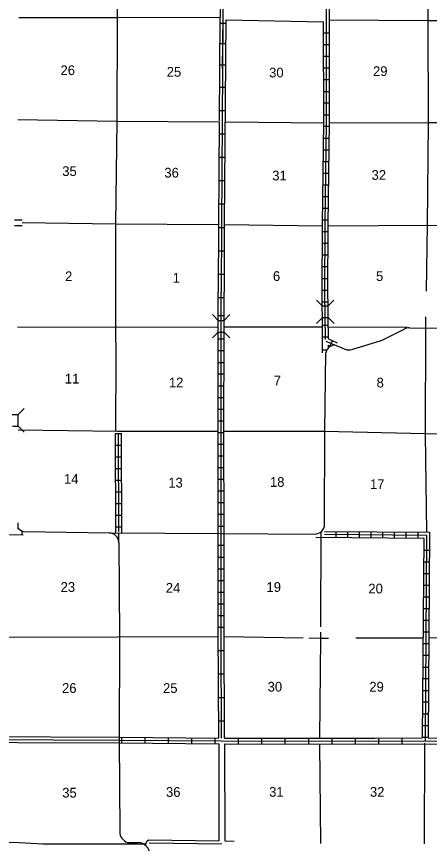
# Model space of a CAD drawing. Extents: x 1356832 to 1861225, y 15916437 to 16327402.
# Drawn here: x 1580170 to 1601372, y 16183362 to 16225798 of the extents above; entities that cross this region are included whole.
import ezdxf

# ---------------------------------------------------------------- set-up
doc = ezdxf.new("R2010")
doc.units = 0
for name, color, linetype in [('L11', 7, 'Continuous'), ('L13', 7, 'Continuous'), ('L14', 7, 'Continuous'), ('L18', 7, 'Continuous'), ('L4', 7, 'Continuous'), ('L8', 7, 'Continuous'), ('L9', 7, 'Continuous')]:
    doc.layers.add(name, color=color, linetype=linetype)

msp = doc.modelspace()

# ---------------------------------------------------------------- linework, layer by layer
at = {"layer": 'L11'}
for p, q in [((1590918, 16225629), (1595934, 16225518)), ((1590554, 16188468), (1590559, 16183489)), ((1590850, 16188468), (1590860, 16183489)), ((1586942, 16183547), (1590559, 16183489)), ((1590860, 16183489), (1591350, 16183485))]:
    msp.add_line(p, q, dxfattribs=at)
for points in [[(1574870, 16188870), (1585433, 16188822)], [(1575021, 16188568), (1585434, 16188521)], [(1586806, 16183250), (1586819, 16183394), (1586881, 16183495), (1586942, 16183547)]]:
    msp.add_lwpolyline(points, dxfattribs=at)
at = {"layer": 'L13'}
for p, q in [((1595786, 16194477), (1595818, 16199361)), ((1590828, 16193980), (1594894, 16193922)), ((1595174, 16193912), (1595776, 16193901)), ((1595749, 16188764), (1595786, 16193927)), ((1595776, 16193901), (1596182, 16193901)), ((1595786, 16193927), (1595786, 16194213)), ((1597587, 16193912), (1601045, 16193922)), ((1601335, 16193922), (1606298, 16193927)), ((1595786, 16183362), (1595749, 16188463)), ((1601124, 16188505), (1601103, 16183346))]:
    msp.add_line(p, q, dxfattribs=at)
for points in [[(1585359, 16230972), (1585343, 16225719), (1585327, 16220444), (1585253, 16215169), (1585253, 16209847), (1585269, 16208310), (1585258, 16204519)], [(1601293, 16230846), (1601293, 16225571), (1601309, 16220322), (1601251, 16215095), (1601203, 16211711)], [(1580281, 16225745), (1585353, 16225745), (1590617, 16225761)], [(1596235, 16225634), (1601309, 16225587), (1606610, 16225587), (1611784, 16225597)], [(1580245, 16220510), (1585316, 16220428), (1590575, 16220402)], [(1590876, 16220402), (1595945, 16220338)], [(1596240, 16220338), (1601309, 16220359), (1603889, 16220352)], [(1580466, 16215231), (1585258, 16215153), (1590533, 16215127)], [(1590834, 16215127), (1595876, 16215063)], [(1596177, 16215063), (1601309, 16215085), (1606557, 16215069), (1611768, 16215069)], [(1601177, 16210380), (1601166, 16209752), (1601151, 16204356), (1601219, 16199355)], [(1580218, 16209878), (1585253, 16209852), (1590517, 16209878)], [(1590834, 16209878), (1595876, 16209868)], [(1596177, 16209868), (1600227, 16209863)], [(1580250, 16204585), (1585353, 16204514), (1590517, 16204519)], [(1590818, 16204519), (1595945, 16204514), (1601161, 16204392), (1606436, 16204387), (1611742, 16204356)], [(1574827, 16194014), (1580042, 16193943), (1585343, 16193959), (1590528, 16193980)], [(1576562, 16183394), (1580000, 16183420), (1581525, 16183351), (1586815, 16183351)]]:
    msp.add_lwpolyline(points, dxfattribs=at)
at = {"layer": 'L18'}
for p, q in [((1595865, 16210956), (1595570, 16211246)), ((1595865, 16210956), (1596166, 16210956)), ((1595876, 16210354), (1595865, 16210956)), ((1596166, 16210956), (1596467, 16211251)), ((1596177, 16210354), (1596166, 16210956)), ((1590528, 16210201), (1590227, 16210501)), ((1590828, 16210201), (1591124, 16210501)), ((1590528, 16210201), (1590828, 16210201)), ((1590528, 16209604), (1590528, 16210201)), ((1590828, 16209604), (1590828, 16210201)), ((1595876, 16210354), (1595575, 16210042)), ((1595876, 16210354), (1596177, 16210354)), ((1596177, 16210354), (1596478, 16210053)), ((1590528, 16209604), (1590227, 16209303)), ((1590528, 16209604), (1590828, 16209604)), ((1590828, 16209604), (1591124, 16209303)), ((1579952, 16205380), (1580253, 16205380)), ((1580253, 16205380), (1580554, 16205676)), ((1580258, 16204778), (1580253, 16205380)), ((1579963, 16204778), (1580258, 16204778)), ((1580258, 16204778), (1580559, 16204477))]:
    msp.add_line(p, q, dxfattribs=at)
at = {"layer": 'L4'}
for p, q in [((1599018, 16209218), (1600068, 16209752)), ((1600353, 16209820), (1609028, 16209731)), ((1596581, 16208921), (1597159, 16208685)), ((1597434, 16208727), (1598849, 16209155)), ((1580515, 16199377), (1584926, 16199303)), ((1585421, 16198805), (1585422, 16199299)), ((1585871, 16183410), (1586414, 16183404))]:
    msp.add_line(p, q, dxfattribs=at)
for points in [[(1595987, 16199735), (1596008, 16204561), (1596051, 16208548)], [(1584926, 16199303), (1590675, 16199260), (1595485, 16199234)], [(1585421, 16198805), (1585454, 16193996), (1585432, 16188668), (1585469, 16183969)]]:
    msp.add_lwpolyline(points, dxfattribs=at)
for centre, radius, start, end in [((1600343, 16209230), 600, 89.5047, 117.4715), ((1598586, 16210120), 1000, 285.8145, 295.5721), ((1596507, 16208464), 463, 80.697, 169.6283), ((1597147, 16209686), 1000, 270.8207, 286.7224), ((1580722, 16199993), 650, 223.5872, 251.3992), ((1595487, 16199740), 500, 269.7182, 359.5881), ((1584921, 16198800), 500, 0.6069, 89.0582), ((1586068, 16183977), 600, 180.5337, 250.9216), ((1586403, 16182807), 597, 359.0529, 89.0091)]:
    msp.add_arc(centre, radius, start, end, dxfattribs=at)
at = {"layer": 'L8'}
for p, q in [((1595934, 16224964), (1596235, 16224964)), ((1595934, 16224362), (1596235, 16224362)), ((1595934, 16223760), (1596235, 16223760)), ((1595934, 16223163), (1596235, 16223163)), ((1595945, 16222561), (1596240, 16222561)), ((1595945, 16221959), (1596240, 16221959)), ((1595945, 16221363), (1596240, 16221363)), ((1595945, 16220761), (1596240, 16220761)), ((1595945, 16220164), (1596240, 16220164)), ((1595934, 16219562), (1596235, 16219562)), ((1595929, 16218960), (1596224, 16218960)), ((1595918, 16218363), (1596219, 16218363)), ((1595908, 16217762), (1596209, 16217762)), ((1595902, 16217160), (1596203, 16217160)), ((1595892, 16216563), (1596193, 16216563)), ((1595887, 16215961), (1596182, 16215961)), ((1580467, 16215353), (1580059, 16215354)), ((1595876, 16215359), (1596177, 16215359)), ((1580464, 16215051), (1580057, 16215053)), ((1595876, 16214762), (1596177, 16214762)), ((1595865, 16214161), (1596166, 16214161)), ((1595865, 16213564), (1596166, 16213564)), ((1595865, 16212962), (1596166, 16212962)), ((1595860, 16212360), (1596161, 16212360)), ((1595860, 16211763), (1596161, 16211763)), ((1595865, 16211162), (1596166, 16211162)), ((1590528, 16210454), (1590828, 16210454)), ((1595876, 16209963), (1596177, 16209963)), ((1590528, 16209255), (1590828, 16209255)), ((1595887, 16209361), (1596182, 16209361)), ((1596180, 16209255), (1596640, 16209059)), ((1596057, 16209145), (1596581, 16208921)), ((1596181, 16208929), (1596299, 16208878)), ((1596272, 16208895), (1596389, 16209170)), ((1590528, 16208653), (1590828, 16208653)), ((1595884, 16208695), (1596105, 16208695)), ((1590517, 16208052), (1590818, 16208052)), ((1590517, 16207455), (1590818, 16207455)), ((1590517, 16206853), (1590818, 16206853)), ((1590517, 16206251), (1590818, 16206251)), ((1590517, 16205654), (1590818, 16205654)), ((1590517, 16205052), (1590818, 16205052)), ((1585269, 16199300), (1585258, 16204403)), ((1585258, 16204403), (1585559, 16204403)), ((1585417, 16199355), (1585411, 16204403)), ((1585570, 16199298), (1585559, 16204403)), ((1590517, 16204451), (1590818, 16204451)), ((1585258, 16203801), (1585559, 16203801)), ((1590517, 16203854), (1590818, 16203854)), ((1590517, 16203252), (1590818, 16203252)), ((1585258, 16203204), (1585559, 16203204)), ((1585258, 16202603), (1585559, 16202603)), ((1590517, 16202655), (1590818, 16202655)), ((1585258, 16202001), (1585559, 16202001)), ((1590517, 16202053), (1590818, 16202053)), ((1585269, 16201404), (1585570, 16201404)), ((1590528, 16201451), (1590828, 16201451)), ((1585269, 16200802), (1585570, 16200802)), ((1590528, 16200855), (1590828, 16200855)), ((1585269, 16200205), (1585570, 16200205)), ((1590528, 16200253), (1590828, 16200253)), ((1580252, 16199503), (1580249, 16199808)), ((1585269, 16199603), (1585570, 16199603)), ((1590528, 16199651), (1590828, 16199651)), ((1580434, 16199411), (1580434, 16199204)), ((1596584, 16199070), (1596584, 16199371)), ((1597185, 16199070), (1597185, 16199371)), ((1597782, 16199060), (1597782, 16199361)), ((1598384, 16199054), (1598384, 16199355)), ((1598986, 16199054), (1598986, 16199355)), ((1599582, 16199044), (1599582, 16199345)), ((1600184, 16199039), (1600184, 16199334)), ((1600786, 16199039), (1600786, 16199334)), ((1590528, 16198662), (1590828, 16198662)), ((1601066, 16198421), (1601367, 16198421)), ((1590528, 16198062), (1590828, 16198062)), ((1601066, 16197819), (1601367, 16197819)), ((1590528, 16197462), (1590828, 16197462)), ((1601061, 16197222), (1601362, 16197222)), ((1590528, 16196863), (1590828, 16196863)), ((1601061, 16196620), (1601362, 16196620)), ((1590528, 16196259), (1590828, 16196259)), ((1590528, 16195659), (1590828, 16195659)), ((1601050, 16196018), (1601351, 16196018)), ((1601050, 16195422), (1601351, 16195422)), ((1590528, 16195059), (1590828, 16195059)), ((1601045, 16194820), (1601341, 16194820)), ((1590528, 16194461), (1590828, 16194461)), ((1601045, 16194218), (1601341, 16194218)), ((1601034, 16193621), (1601335, 16193621)), ((1601034, 16193019), (1601335, 16193019)), ((1601024, 16192417), (1601325, 16192417)), ((1601024, 16191821), (1601325, 16191821)), ((1601019, 16191219), (1601320, 16191219)), ((1601019, 16190622), (1601320, 16190622)), ((1601008, 16190020), (1601309, 16190020)), ((1601008, 16189418), (1601309, 16189418)), ((1601003, 16188822), (1601304, 16188822))]:
    msp.add_line(p, q, dxfattribs=at)
for points in [[(1590792, 16241728), (1590749, 16236427), (1590749, 16234436), (1590792, 16231094), (1590770, 16225777), (1590733, 16223110)], [(1596034, 16209218), (1596008, 16211637), (1596024, 16215127), (1596092, 16220370), (1596087, 16225671), (1596092, 16231030), (1596092, 16236363)], [(1590644, 16230919), (1590617, 16225761)], [(1596166, 16210961), (1596161, 16211637), (1596177, 16215127), (1596240, 16220370), (1596235, 16225671), (1596240, 16230877)], [(1595865, 16210961), (1595860, 16211637), (1595876, 16215127), (1595945, 16220370), (1595934, 16225518)], [(1590675, 16199260), (1590670, 16204530), (1590675, 16211653)], [(1590528, 16210211), (1590528, 16210680)], [(1590828, 16210211), (1590828, 16210680)], [(1595884, 16208548), (1595876, 16210359)], [(1596180, 16209255), (1596177, 16210354)], [(1590528, 16199260), (1590517, 16204530), (1590528, 16209604)], [(1590828, 16199260), (1590818, 16204530), (1590828, 16209588)], [(1596181, 16208794), (1596181, 16208929)], [(1580252, 16199503), (1580296, 16199503)], [(1575010, 16199234), (1580515, 16199203)], [(1590528, 16194365), (1590528, 16199260)], [(1590828, 16194365), (1590828, 16199260)], [(1595533, 16199075), (1601077, 16199028), (1601003, 16188779)], [(1595987, 16199376), (1601378, 16199329), (1601304, 16188779), (1611640, 16188737)], [(1595987, 16199229), (1601225, 16199176), (1601151, 16188626), (1617101, 16188568)], [(1601151, 16188478), (1611636, 16188436)]]:
    msp.add_lwpolyline(points, dxfattribs=at)
at = {"layer": 'L9'}
for p, q in [((1590621, 16225461), (1590922, 16225461)), ((1590601, 16224420), (1590902, 16224420)), ((1590601, 16223322), (1590902, 16223322)), ((1590591, 16222176), (1590892, 16222176)), ((1590575, 16220977), (1590876, 16220977)), ((1590570, 16219779), (1590871, 16219779)), ((1590559, 16218580), (1590860, 16218580)), ((1590554, 16217376), (1590850, 16217376)), ((1590543, 16216178), (1590844, 16216178)), ((1590533, 16214979), (1590834, 16214979)), ((1590533, 16213780), (1590834, 16213780)), ((1590533, 16212576), (1590834, 16212576)), ((1590528, 16211373), (1590828, 16211373)), ((1590528, 16193262), (1590828, 16193262)), ((1590533, 16192064), (1590834, 16192064)), ((1590543, 16190860), (1590844, 16190860)), ((1590543, 16189661), (1590844, 16189661)), ((1585554, 16188822), (1585554, 16188521)), ((1586752, 16188800), (1586752, 16188510)), ((1587951, 16188795), (1587951, 16188494)), ((1589150, 16188785), (1589150, 16188484)), ((1590353, 16188769), (1590353, 16188468)), ((1591552, 16188769), (1591552, 16188468)), ((1592750, 16188769), (1592750, 16188468)), ((1593949, 16188769), (1593949, 16188468)), ((1595153, 16188764), (1595153, 16188463)), ((1596351, 16188764), (1596351, 16188463)), ((1597550, 16188764), (1597550, 16188463)), ((1598754, 16188764), (1598754, 16188463)), ((1599952, 16188769), (1599952, 16188468)), ((1586974, 16183394), (1590712, 16183336))]:
    msp.add_line(p, q, dxfattribs=at)
for points in [[(1590616, 16225761), (1590575, 16220439)], [(1590770, 16225777), (1590686, 16215137), (1590675, 16211653)], [(1590916, 16225629), (1590834, 16215137), (1590828, 16211653)], [(1590575, 16220396), (1590533, 16215137), (1590528, 16211653)], [(1590528, 16210680), (1590528, 16211653)], [(1590828, 16210680), (1590828, 16211653)], [(1590702, 16188769), (1590675, 16193954), (1590675, 16199260)], [(1590554, 16188769), (1590525, 16194365)], [(1590850, 16188769), (1590827, 16194365)], [(1585455, 16188821), (1590554, 16188769)], [(1575285, 16188721), (1585432, 16188668), (1590702, 16188621), (1598574, 16188610), (1601151, 16188626)], [(1585434, 16188521), (1590554, 16188468)], [(1590850, 16188769), (1598574, 16188764), (1601003, 16188779)], [(1590850, 16188468), (1598574, 16188463), (1601151, 16188478)]]:
    msp.add_lwpolyline(points, dxfattribs=at)

# ---------------------------------------------------------------- texts
at = {"layer": 'L14'}
for s, p in [('26', (1582428, 16222793)), ('25', (1587882, 16222709)), ('29', (1598474, 16222746)), ('30', (1593141, 16222672)), ('35', (1582518, 16217614)), ('36', (1587761, 16217535)), ('31', (1593299, 16217387)), ('32', (1598400, 16217418)), ('2', (1582661, 16212218)), ('1', (1588183, 16212138)), ('6', (1593336, 16212228)), ('5', (1598627, 16212228)), ('11', (1582650, 16206964)), ('12', (1587993, 16206769)), ('7', (1593379, 16206869)), ('8', (1598658, 16206763)), ('14', (1582608, 16201821)), ('13', (1587962, 16201626)), ('18', (1593183, 16201663)), ('17', (1598315, 16201552)), ('23', (1582434, 16196272)), ('24', (1587835, 16196230)), ('19', (1593004, 16196272)), ('20', (1598236, 16196193)), ('26', (1582507, 16191087)), ('25', (1587692, 16191087)), ('30', (1593062, 16191155)), ('29', (1598284, 16191155)), ('31', (1593141, 16185759)), ('32', (1598315, 16185759)), ('35', (1582518, 16185717)), ('36', (1587845, 16185754))]:
    msp.add_text(s, height=500, rotation=0, dxfattribs=at).set_placement(p)

doc.saveas('drawing.dxf')
